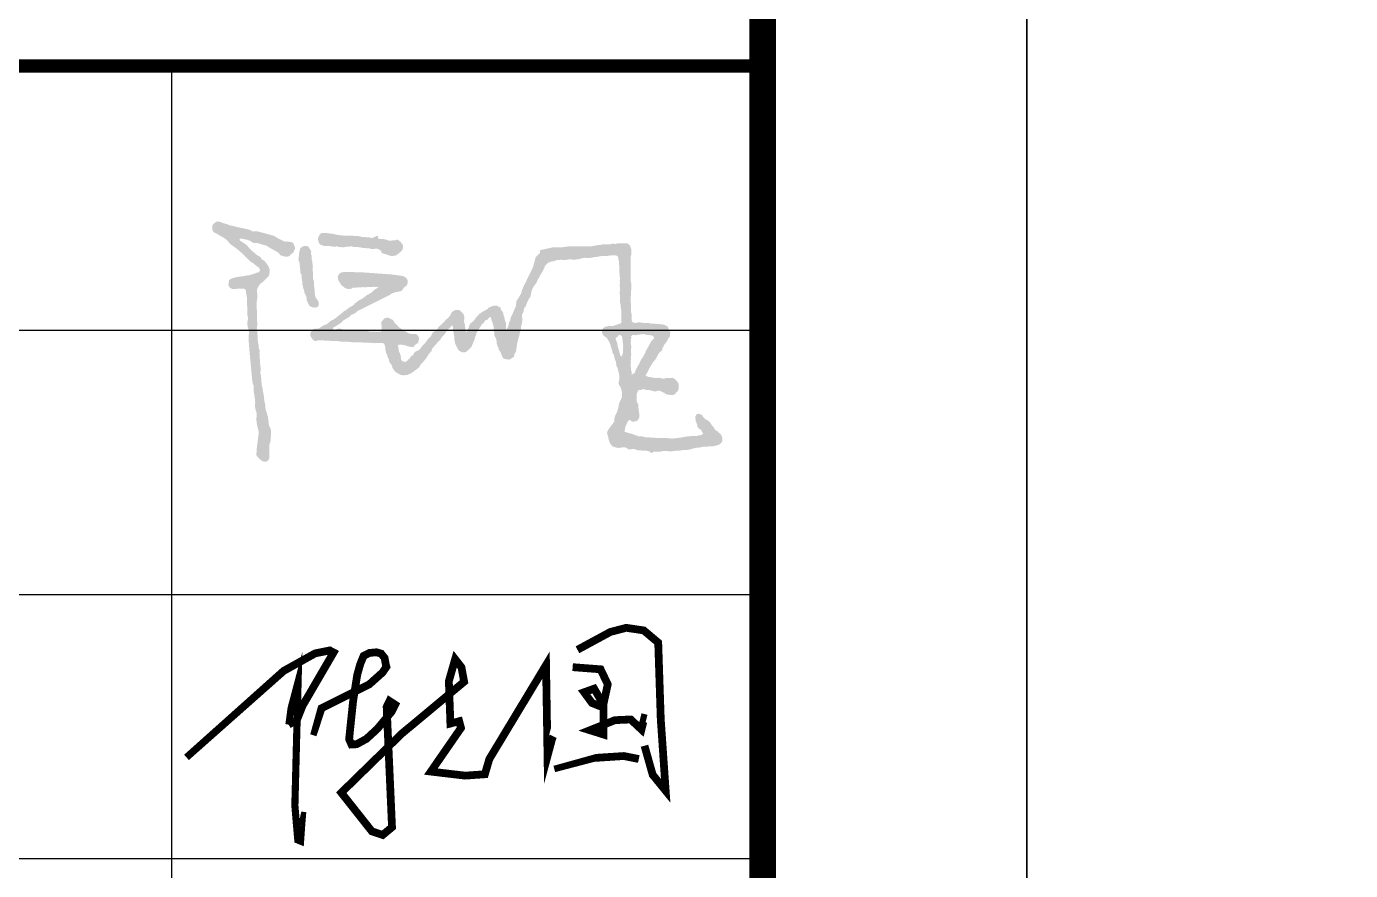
# Model space of a CAD drawing. Extents: x 2025205 to 2402328, y -557483 to 329036.
# Drawn here: x 2171998 to 2179515, y 83536 to 88329 of the extents above; entities that cross this region are included whole.
import ezdxf

# ---------------------------------------------------------------- set-up
doc = ezdxf.new("R2010")
doc.units = 0
doc.header["$LTSCALE"] = 1500
doc.header["$MEASUREMENT"] = 0
doc.linetypes.add('CENTERX2', pattern=[4, 2.5, -0.5, 0.5, -0.5])
doc.layers.add('PUB_TITLE', color=4, linetype='Continuous')

# ---------------------------------------------------------------- blocks, each defined once
blk = doc.blocks.new('A$C79942E48')
at = {"const_width": 25}
for points in [[(1265.8, 632.7), (1371.8, 690.1), (1422.7, 703.4), (1479.1, 695), (1525.7, 655.7), (1533.9, 408.7), (1549.7, 178.9), (1507.9, 230.3), (1481.5, 323.8)], [(1250.3, 576.7), (1340.2, 569.8), (1363.3, 521.4), (1347.2, 447.6), (1312.6, 461.4), (1287.2, 496), (1319.5, 507.5), (1349.2, 456.9), (1349.5, 360), (1305.7, 373.8), (1386.4, 406.1), (1437.1, 408.4), (1471.7, 376.1), (1480.9, 413), (1488.1, 411.2)]]:
    blk.add_lwpolyline(points, dxfattribs=at)
for points in [[(7.6, 286.3, 23, 25, 0), (320.4, 564.7, 25, 25, 0), (421.7, 621.1, 25, 25, 0), (468.7, 630.5, 25, 25, 0), (481, 624, 25, 25, 0), (381.2, 452.6, 25, 25, 0), (363.1, 407.1, 25, 25, 0), (336.3, 391.9, 25, 25, 0)], [(336.3, 391.9, 21, 23, 0), (344.3, 444.7, 23, 23, 0), (366.7, 529.3, 23, 23, 0), (366.7, 529.3, 23, 23, 0), (356.4, 131.1, 23, 23, 0), (363.5, 47.2, 23, 23, 0), (365.8, 20.6, 23, 23, 0), (374.7, 16.9, 23, 23, 0), (378.2, 66.9, 23, 23, 0), (378.2, 66.9, 23, 23, 0)], [(415.9, 357.5, 21, 25, 0), (442.1, 444.7, 25, 25, 0), (538, 492.6, 25, 25, 0), (596.2, 521.7, 25, 25, 0), (638.4, 559.5, 25, 25, 0), (648, 573.4, 25, 25, 0), (651.1, 577.8, 25, 25, 0), (649.1, 584.7, 25, 25, 0), (645.2, 606.2, 25, 25, 0), (633.9, 620.4, 25, 25, 0), (619, 624.6, 25, 25, 0), (596.3, 622.5, 25, 25, 0), (577.6, 613, 25, 25, 0), (566.6, 586.1, 25, 25, 0), (557.1, 552.1, 25, 25, 0), (549.6, 504.8, 25, 25, 0), (543.7, 466.9, 25, 25, 0), (535, 383.8, 25, 25, 0), (531, 345, 25, 25, 0), (538.6, 327.7, 25, 25, 0), (554.9, 328.6, 25, 25, 0), (586.6, 345.8, 25, 25, 0), (621.9, 378.3, 25, 25, 0), (667.2, 432.6, 25, 25, 0), (679, 456.1, 25, 25, 0), (660.9, 467.9, 25, 25, 0), (651.8, 448.9, 25, 25, 0), (665.1, 149.5, 25, 25, 0), (669, 61.5, 25, 25, 0), (639, 36.6, 25, 25, 0), (604.3, 48.2, 25, 25, 0), (505.8, 172.7, 25, 25, 0), (699.8, 362.2, 25, 25, 0), (873.6, 506.9, 25, 25, 0), (901.1, 529.8, 25, 25, 0), (892.5, 576.4, 25, 25, 0), (872.2, 602.4, 25, 25, 0), (851.9, 531.5, 25, 25, 0), (856.3, 412.9, 25, 25, 0), (856.9, 395.3, 25, 25, 0), (885.2, 402.7, 25, 25, 0), (891, 381, 25, 25, 0), (794, 240.7, 25, 25, 0), (854.8, 233.4, 25, 25, 0), (904.2, 227.6, 25, 25, 0), (967.8, 232, 25, 25, 0), (982.3, 281.2, 25, 25, 0), (1164.7, 583.6, 25, 25, 0), (1169.5, 291.3, 25, 25, 0), (1184.6, 347.6, 25, 25, 0), (1187.8, 354.1, 25, 25, 0)], [(1191.2, 249, 21, 23, 0), (1323.1, 284.7, 25, 25, 0), (1415.3, 290.7, 25, 25, 0), (1463.2, 281, 25, 25, 0)], [(378.2, 66.9, 23, 16, 0), (385.3, 110.9, 3.2, 3.2, 0)]]:
    blk.add_lwpolyline(points, format="xyseb")

msp = doc.modelspace()

# ---------------------------------------------------------------- hatches: boundary and pattern name
at = {"linetype": 'CENTERX2'}
h = msp.add_hatch(color=256, dxfattribs=at)
h.dxf.hatch_style = 1
h.paths.add_polyline_path([(2175432, 86570.5), (2175436.1, 86574.6), (2175440.2, 86576.8), (2175444.2, 86577.5), (2175449, 86576.4), (2175453.1, 86575.5), (2175457.3, 86575.5), (2175461.6, 86576.1), (2175464.6, 86576.4), (2175469, 86577.9), (2175475.1, 86578.7), (2175479.7, 86579.2), (2175482.8, 86580.9), (2175486.1, 86580.9), (2175490.2, 86580.3), (2175494.1, 86579.8), (2175496.6, 86580.3), (2175499.2, 86581.3), (2175500.9, 86581.9), (2175503.4, 86582.3), (2175506.3, 86582.3), (2175507.4, 86581.2), (2175508.4, 86580.4), (2175510.1, 86578.9), (2175513.3, 86578.2), (2175516.1, 86578.2), (2175517.8, 86577.8), (2175519.8, 86577.3), (2175522.4, 86577.7), (2175523.9, 86577.5), (2175525.5, 86576.9), (2175527.7, 86576.7), (2175529.1, 86577.2), (2175530.4, 86576.7), (2175532.1, 86576.3), (2175534.4, 86576), (2175536, 86575.4), (2175539.1, 86574.9), (2175541.5, 86575.3), (2175543.6, 86574.8), (2175545.2, 86574.4), (2175548.4, 86574.2), (2175549.4, 86573.5), (2175551.2, 86573), (2175552, 86572.2), (2175555.1, 86570.4), (2175557, 86569.2), (2175558.1, 86566.7), (2175559.3, 86564.1), (2175561.3, 86561.2), (2175561.1, 86558.6), (2175559.2, 86555.5), (2175550.4, 86546.7), (2175545.1, 86541.4), (2175539.5, 86531.3), (2175535.5, 86524.2), (2175531.8, 86517.4), (2175527.9, 86510.3), (2175524.5, 86504.2), (2175521.1, 86498.1), (2175516.5, 86489.7), (2175511.9, 86481.4), (2175511.5, 86477), (2175510, 86473.2), (2175507.3, 86470.4), (2175506, 86467.2), (2175504.2, 86464.3), (2175503.1, 86461.3), (2175502.1, 86458.8), (2175501.1, 86456), (2175498, 86452.9), (2175495, 86449.8), (2175493.7, 86445.9), (2175493, 86443.9), (2175491.1, 86442.3), (2175489.2, 86439), (2175486.9, 86435), (2175484.6, 86431), (2175482.4, 86427.3), (2175480.6, 86424.1), (2175480.6, 86422), (2175479.2, 86420.7), (2175478.3, 86418.1), (2175477.5, 86415.8), (2175477.4, 86413.7), (2175476.3, 86411.8), (2175475.1, 86409.8), (2175474.1, 86408.1), (2175472.2, 86406.2), (2175470.4, 86404.5), (2175469.2, 86402), (2175468.3, 86399.9), (2175467.1, 86397.2), (2175466, 86394.7), (2175464.5, 86391.3), (2175463.7, 86389.7), (2175463.1, 86388.4), (2175460.8, 86387.6), (2175460.3, 86386.4), (2175459.1, 86383.9), (2175458.4, 86382.2), (2175457.8, 86379.9), (2175457.4, 86378.1), (2175456.4, 86376.5), (2175455.8, 86374.6), (2175455, 86372.3), (2175454.3, 86370.3), (2175453.3, 86368.6), (2175452.4, 86367), (2175452.4, 86365.3), (2175452.4, 86363.9), (2175451.2, 86362.5), (2175450, 86361.2), (2175448.8, 86359.6), (2175446.7, 86359.3), (2175444.5, 86358.9), (2175442.8, 86357.7), (2175440.9, 86356.4), (2175439.7, 86354.8), (2175438.5, 86353.9), (2175437.5, 86353), (2175436, 86351.8), (2175434.6, 86351.8), (2175433.3, 86352.3), (2175432.9, 86353.4), (2175432.9, 86356.4), (2175432.9, 86359), (2175434.3, 86361.4), (2175434.3, 86364.6), (2175434.3, 86367.6), (2175432.6, 86370.6), (2175431.3, 86372.9), (2175430.9, 86375), (2175430.1, 86377.8), (2175430.1, 86382.7), (2175429.4, 86387.2), (2175429.4, 86390.8), (2175428.4, 86395.4), (2175428.4, 86399.8), (2175428.4, 86404.1), (2175428.4, 86408.4), (2175428, 86411.5), (2175428.7, 86414.3), (2175428.7, 86416.7), (2175429.3, 86418.8), (2175429.3, 86423.8), (2175427.7, 86428.7), (2175428.5, 86431.8), (2175429.4, 86435.7), (2175430.3, 86437.7), (2175429.6, 86441.2), (2175428.8, 86445), (2175428, 86449.2), (2175428.6, 86451.6), (2175430.6, 86454.3), (2175431.3, 86457.3), (2175430.7, 86460.2), (2175430.7, 86462.9), (2175430.7, 86467.3), (2175431.5, 86470.1), (2175430.8, 86473.3), (2175429.9, 86476.9), (2175430.4, 86479.7), (2175430.9, 86482.2), (2175430.4, 86484.3), (2175430.4, 86487.2), (2175430.9, 86489.8), (2175430.5, 86493), (2175430.5, 86496.4), (2175430.5, 86502), (2175431.5, 86506.6), (2175431.5, 86512.3), (2175429.4, 86515.9), (2175429.8, 86520), (2175428.9, 86524.7), (2175428.2, 86528.4), (2175428.8, 86531.1), (2175428.2, 86534.5), (2175430.2, 86538.6), (2175429.8, 86543), (2175429.8, 86545.1), (2175428.6, 86550.7), (2175429.9, 86554.6), (2175431, 86557.8), (2175431.7, 86561), (2175431.7, 86562.5), (2175431.2, 86564.2), (2175430.8, 86565.5), (2175430.5, 86568.1), (2175431, 86569.1)], flags=16)
h.paths.add_polyline_path([(2175354, 86566), (2175352.6, 86565.1), (2175351.1, 86564.2), (2175348.9, 86563.6), (2175347.6, 86563.3), (2175346.5, 86562.3), (2175345.7, 86561.7), (2175344.7, 86562.1), (2175343.2, 86562.1), (2175342.4, 86560.4), (2175342.4, 86558.6), (2175342.2, 86556.8), (2175343.1, 86554.8), (2175343.5, 86552.8), (2175344, 86550.5), (2175344.4, 86548.4), (2175345.8, 86546.5), (2175346.9, 86543.9), (2175347.5, 86540.7), (2175348.6, 86538.3), (2175349.8, 86536.6), (2175350.7, 86534.5), (2175350.7, 86532.8), (2175351.8, 86530.5), (2175352.5, 86528.7), (2175352.1, 86526.2), (2175352.1, 86524.2), (2175352.9, 86522.1), (2175353.4, 86518.4), (2175353.4, 86516.1), (2175354.2, 86514.1), (2175354.7, 86510.5), (2175355.2, 86508.6), (2175355.8, 86506.8), (2175357.1, 86504.2), (2175357.5, 86501.6), (2175358.5, 86498), (2175359.4, 86495.7), (2175360.3, 86493.4), (2175361, 86491.7), (2175361.5, 86488.8), (2175362, 86486.4), (2175362.6, 86483.8), (2175363.1, 86481), (2175364.2, 86478.7), (2175364.3, 86476.4), (2175365.7, 86473.8), (2175366.6, 86472.1), (2175366.9, 86470.4), (2175366.9, 86467.9), (2175367.6, 86464.4), (2175368.5, 86462.5), (2175369.3, 86460.8), (2175370.5, 86459.8), (2175371.2, 86457.8), (2175371.2, 86456.1), (2175373, 86455.5), (2175374.3, 86455), (2175375.5, 86455.4), (2175376.5, 86456.3), (2175377.6, 86457.5), (2175378.9, 86460), (2175380, 86463.4), (2175381.5, 86466.9), (2175382.2, 86469.8), (2175383.1, 86471.6), (2175384, 86473.4), (2175383.8, 86476), (2175384.3, 86478.3), (2175384.7, 86480.2), (2175384.7, 86482.2), (2175384, 86485.3), (2175383.7, 86487.7), (2175383.7, 86489.8), (2175384.2, 86492.5), (2175383.7, 86495.4), (2175383.7, 86497.3), (2175385.1, 86499.6), (2175385.5, 86502.1), (2175384.9, 86505), (2175384.3, 86508.2), (2175385.3, 86510.9), (2175385.6, 86514.8), (2175385.2, 86516.6), (2175385.5, 86519.5), (2175385, 86523.1), (2175384.1, 86526), (2175383.7, 86529.5), (2175383.7, 86532.8), (2175383, 86535.5), (2175383, 86538.2), (2175382.4, 86541.2), (2175382.1, 86544.5), (2175382.4, 86547.8), (2175381.4, 86551.5), (2175380.6, 86553.3), (2175381.6, 86555.3), (2175381.1, 86559.1), (2175380.8, 86561.2), (2175378.7, 86564.5), (2175378.1, 86568), (2175376, 86570.9), (2175374, 86573.4), (2175372.9, 86574.6), (2175371.4, 86576), (2175369.4, 86577.2), (2175366.6, 86577.5), (2175364.3, 86577), (2175361.8, 86576.5), (2175360, 86574.6), (2175358.2, 86573.3), (2175356.5, 86571.5), (2175355.2, 86570.1), (2175354.6, 86568)], flags=16)
h.paths.add_polyline_path([(2173768.1, 86887), (2173764.7, 86909), (2173772.5, 86923.2), (2173786.1, 86932.1), (2173810.5, 86934.9), (2173829, 86934.9), (2173850.4, 86934.9), (2173869.2, 86932.1), (2173895.2, 86933.1), (2173929.2, 86930.6), (2173956.4, 86928.6), (2173980.8, 86926.8), (2174008.2, 86924.8), (2174040.6, 86922.5), (2174072.1, 86920.2), (2174109.5, 86915.1), (2174112.6, 86914.7), (2174136.4, 86911.5), (2174153.5, 86900.9), (2174162.1, 86887.6), (2174162.1, 86871), (2174156.2, 86858), (2174144.8, 86849), (2174138.7, 86844.3), (2174135.2, 86836.7), (2174128.4, 86828.6), (2174119.4, 86824.6), (2174104.3, 86821.5), (2174094.1, 86821.5), (2174086, 86816.3), (2174074.2, 86814.2), (2174060.8, 86804.2), (2174034.9, 86791.3), (2174013.1, 86780.4), (2173987.1, 86767.4), (2173968.4, 86758.1), (2173948.7, 86748.3), (2173931.5, 86739.7), (2173915.4, 86731.6), (2173894.1, 86721), (2173875.5, 86711.7), (2173862.2, 86699.1), (2173842.8, 86691.2), (2173829.9, 86679.3), (2173812.5, 86668.8), (2173798, 86660.1), (2173783.7, 86645.5), (2173769.3, 86636.6), (2173756.2, 86628.5), (2173745.1, 86621.6), (2173737.5, 86616.9), (2173737.5, 86610.7), (2173747.9, 86605.7), (2173764.3, 86611.7), (2173782.2, 86611.7), (2173791.1, 86607.7), (2173801.6, 86607.7), (2173819.9, 86607.7), (2173842.3, 86607.7), (2173862.1, 86604.2), (2173887.9, 86604.2), (2173914.8, 86604.2), (2173930.6, 86600.2), (2173949.4, 86595.5), (2173967.9, 86595.5), (2173984.8, 86595.5), (2174001.1, 86595.5), (2174011.1, 86595.5), (2174015.5, 86599.7), (2174015.5, 86604.7), (2174014.5, 86615.6), (2174013.4, 86628.5), (2174012.2, 86641.5), (2174012.2, 86650.8), (2174022, 86661.7), (2174029.9, 86670.6), (2174041.9, 86674.6), (2174053.8, 86674.6), (2174067.7, 86667.7), (2174078.2, 86662.4), (2174085, 86650.8), (2174090.7, 86641.2), (2174100.9, 86634), (2174114.3, 86618.6), (2174130.2, 86608.7), (2174136.4, 86604.8), (2174148.1, 86597.5), (2174155.3, 86593), (2174166.9, 86585.8), (2174180.9, 86582.9), (2174196.3, 86582.9), (2174206.2, 86582.9), (2174216.7, 86577.8), (2174221.6, 86569.4), (2174227, 86560.3), (2174227, 86548), (2174222.6, 86541.6), (2174222.6, 86532.7), (2174213.2, 86526.7), (2174206.7, 86522.6), (2174205.7, 86522), (2174201.8, 86519.8), (2174202, 86515), (2174200.1, 86512.6), (2174196.3, 86510.8), (2174193.7, 86507.7), (2174188.3, 86507.7), (2174179.7, 86509.4), (2174168.9, 86511.5), (2174161.1, 86513.1), (2174155.5, 86515.9), (2174150.9, 86518.2), (2174145.3, 86518.2), (2174138.6, 86519.6), (2174134, 86520.5), (2174129.5, 86521.4), (2174125.5, 86521.4), (2174120.2, 86521.4), (2174115.5, 86521.4), (2174112.4, 86521.4), (2174108.6, 86519.2), (2174107.1, 86518.3), (2174107.1, 86513.2), (2174108.8, 86509.6), (2174108.8, 86504.4), (2174108.8, 86500.9), (2174110.1, 86497.6), (2174110.1, 86493.7), (2174110.1, 86490.1), (2174113.3, 86486), (2174112, 86483.3), (2174115, 86477.8), (2174118.9, 86473.2), (2174118.9, 86468.1), (2174120.9, 86461.5), (2174124.2, 86456.7), (2174122.7, 86451.6), (2174123.7, 86446.4), (2174123.7, 86442), (2174124.7, 86438.1), (2174127.2, 86434.8), (2174127.2, 86431.7), (2174130.6, 86429.9), (2174135.2, 86427.4), (2174137.9, 86425.9), (2174142.5, 86425.9), (2174145.8, 86422.8), (2174148, 86422.8), (2174150.8, 86424.6), (2174155, 86427.3), (2174160.8, 86431.1), (2174163.4, 86434.8), (2174167.5, 86439.1), (2174173.2, 86443), (2174176, 86447.6), (2174178.7, 86452), (2174181.5, 86456.7), (2174185.7, 86459), (2174189.9, 86461.3), (2174192.3, 86462.7), (2174194.3, 86466.1), (2174195.4, 86468.2), (2174197.5, 86472), (2174200.8, 86477.8), (2174206.9, 86482.1), (2174211.8, 86485.5), (2174218.5, 86487.6), (2174223.3, 86489.2), (2174227, 86493.2), (2174232.6, 86497.3), (2174236, 86502.6), (2174238.3, 86506.1), (2174241.7, 86511.3), (2174246.2, 86515.8), (2174248.8, 86518.5), (2174257.4, 86527.1), (2174262.6, 86532.3), (2174266.1, 86538.3), (2174270.9, 86543.5), (2174272.8, 86549.5), (2174280.1, 86556.4), (2174285.1, 86561), (2174288.7, 86564.4), (2174292.1, 86567.5), (2174295.1, 86572.9), (2174299.5, 86580.6), (2174302.3, 86585.3), (2174304.1, 86590.5), (2174307.4, 86593.1), (2174311.8, 86596.5), (2174317, 86598.3), (2174320.2, 86602.2), (2174331.1, 86611.8), (2174335, 86617.2), (2174337.6, 86623.4), (2174343.1, 86627.3), (2174348.2, 86630.9), (2174351.8, 86635.5), (2174359.8, 86642.8), (2174366.9, 86649.3), (2174372.4, 86654.4), (2174376.1, 86660), (2174378.6, 86663.7), (2174390.3, 86671.9), (2174395.9, 86678.8), (2174399.6, 86683.3), (2174406.2, 86691.4), (2174408.5, 86699.4), (2174409.5, 86702.8), (2174414.6, 86707.7), (2174420.7, 86713.7), (2174427.7, 86715), (2174431.2, 86719), (2174438.6, 86719), (2174447.5, 86719), (2174453.6, 86719), (2174457.7, 86715.9), (2174461.7, 86712.6), (2174467.8, 86707.8), (2174472.9, 86701.1), (2174478.5, 86696.2), (2174479.6, 86692), (2174481.6, 86688.2), (2174483.5, 86679.8), (2174483.5, 86672.2), (2174483.5, 86666.1), (2174481.7, 86660), (2174481.7, 86655.1), (2174483.8, 86648.6), (2174483.8, 86643.2), (2174487.6, 86636.9), (2174487.6, 86631.6), (2174487.6, 86627.3), (2174487.6, 86623.6), (2174488.6, 86618.3), (2174489.4, 86613.8), (2174489.4, 86609.3), (2174488.1, 86604.2), (2174490.8, 86600.3), (2174491.8, 86596.1), (2174494.1, 86595), (2174497.7, 86594), (2174498.5, 86597.2), (2174503.2, 86603.2), (2174504.5, 86612), (2174510.9, 86623.6), (2174510.9, 86628.9), (2174515.8, 86637.3), (2174519.7, 86643.8), (2174524.8, 86646.6), (2174528.3, 86649.9), (2174538.6, 86659.5), (2174547.9, 86673.3), (2174554, 86679.4), (2174563.3, 86688.6), (2174567, 86696.1), (2174574, 86699.2), (2174582.1, 86705.5), (2174595.9, 86713.2), (2174604.7, 86718.1), (2174613, 86722.8), (2174620.8, 86730), (2174625.8, 86734.7), (2174633.3, 86734.7), (2174637.7, 86739.1), (2174643.2, 86741.6), (2174664.6, 86744.2), (2174681.5, 86736.3), (2174689.6, 86732.6), (2174689.6, 86723.5), (2174694.7, 86716.2), (2174701.7, 86706.3), (2174705.9, 86700.4), (2174705.9, 86690.9), (2174709.5, 86681.8), (2174711.9, 86675.4), (2174711.9, 86665.1), (2174714.8, 86658.2), (2174720.6, 86644.2), (2174720.6, 86634.7), (2174720.6, 86628.4), (2174720.6, 86619), (2174720.6, 86612.1), (2174723.3, 86609), (2174727.4, 86615.9), (2174732.4, 86624.2), (2174735.6, 86637.8), (2174738.1, 86648.6), (2174743.1, 86656.3), (2174745.9, 86669.5), (2174747.8, 86678.1), (2174753.8, 86688.6), (2174766.1, 86716.7), (2174775.7, 86738.3), (2174777.7, 86753.3), (2174779.9, 86769.8), (2174787.7, 86782.4), (2174798.8, 86800.2), (2174806, 86811.8), (2174810.8, 86832.2), (2174821.4, 86854.2), (2174830.3, 86872.8), (2174839, 86891.1), (2174846.4, 86906.1), (2174858.5, 86930.6), (2174865.9, 86945.4), (2174872.4, 86958.7), (2174881.2, 86990.5), (2174884.5, 87002.2), (2174889.3, 87019.6), (2174905.4, 87034.8), (2174914.1, 87042.9), (2174914.1, 87058.1), (2174945.7, 87065.4), (2174956, 87067.7), (2174982.1, 87073.7), (2175003.7, 87073.7), (2175032.1, 87073.7), (2175075.6, 87080), (2175100.6, 87080), (2175122.4, 87080), (2175142.5, 87080), (2175163.5, 87080), (2175194.9, 87080), (2175203.8, 87080), (2175225.5, 87084.1), (2175240.9, 87086.9), (2175256.1, 87086.9), (2175267.9, 87091.8), (2175288.2, 87091.8), (2175302.5, 87091.8), (2175313.3, 87091.8), (2175325, 87095.9), (2175342.1, 87093.4), (2175356.7, 87097.5), (2175372.6, 87097.5), (2175383.7, 87097.5), (2175398, 87097.5), (2175410, 87097.5), (2175414.8, 87091.1), (2175422.1, 87088.3), (2175424.6, 87081.9), (2175427.4, 87075), (2175431.8, 87064), (2175431.8, 87052.1), (2175431.8, 87045.4), (2175431.8, 87034.3), (2175429.8, 87026.7), (2175427.6, 87018.4), (2175427.6, 87011.2), (2175427.6, 87003.2), (2175427.6, 86997.7), (2175427.6, 86986), (2175427.6, 86975.6), (2175427.6, 86967.6), (2175427.6, 86961.3), (2175428, 86937.6), (2175428, 86925.7), (2175428, 86909.7), (2175428, 86886.5), (2175432.7, 86860.7), (2175432.7, 86844.1), (2175430.1, 86827.6), (2175430.1, 86814.7), (2175430.2, 86807.8), (2175428.6, 86794.8), (2175428.6, 86783.1), (2175428.6, 86773.3), (2175428.6, 86767), (2175428.6, 86761.7), (2175430.4, 86752.2), (2175430.4, 86744), (2175430.4, 86733.3), (2175428.4, 86722), (2175430.8, 86716.1), (2175430.8, 86704.1), (2175432.8, 86698), (2175433.2, 86689.9), (2175433.2, 86684.1), (2175433.2, 86676.6), (2175433.2, 86671.5), (2175433.2, 86664.2), (2175433.2, 86660.1), (2175435.9, 86655.4), (2175438.3, 86651.1), (2175440.6, 86647.2), (2175447.9, 86647.2), (2175451.6, 86645.4), (2175459.1, 86645.4), (2175463, 86646.3), (2175475, 86648.8), (2175481.5, 86648.8), (2175486.8, 86646.1), (2175494.1, 86647.3), (2175500, 86645), (2175508, 86645), (2175528.7, 86645.2), (2175542, 86641.9), (2175551.6, 86641.9), (2175560.4, 86641.9), (2175571.5, 86639.4), (2175585.8, 86639.4), (2175594.1, 86638.4), (2175608.3, 86636.7), (2175619.5, 86635.3), (2175623.4, 86631.2), (2175633, 86627.3), (2175637.8, 86625.4), (2175640.6, 86618.8), (2175642.2, 86614.8), (2175644.5, 86609.5), (2175646.2, 86605.4), (2175648.5, 86600.1), (2175649.6, 86597.5), (2175653.9, 86587.1), (2175651.6, 86581.8), (2175651.6, 86575.9), (2175651.6, 86572.5), (2175651.6, 86569.3), (2175646.1, 86562.3), (2175641.5, 86556.5), (2175638.5, 86550.1), (2175635.4, 86543.3), (2175633.4, 86538.8), (2175628.3, 86534.8), (2175626.1, 86530.3), (2175619.3, 86522.1), (2175614.6, 86516.4), (2175614.6, 86510.3), (2175610.3, 86505.9), (2175607.1, 86494.7), (2175605.2, 86488.4), (2175600.1, 86484.2), (2175594.7, 86479.8), (2175588.8, 86474.9), (2175585.4, 86468.5), (2175581.8, 86461.5), (2175579.2, 86456.7), (2175574.6, 86447.9), (2175571.8, 86442.3), (2175566.2, 86435.6), (2175560.7, 86429.1), (2175552.7, 86419.4), (2175550, 86412.5), (2175543.7, 86404.7), (2175539.4, 86396.8), (2175534.9, 86388.4), (2175531.9, 86382.8), (2175528.1, 86375.8), (2175525.1, 86366.7), (2175520.8, 86362.4), (2175517.9, 86359.5), (2175517.9, 86355), (2175515.5, 86352), (2175513.9, 86350), (2175513.9, 86346.7), (2175518.3, 86343.8), (2175524.6, 86339.8), (2175533.1, 86337.9), (2175541.2, 86337.9), (2175552.1, 86333.8), (2175560.6, 86333.8), (2175572.5, 86331.8), (2175580.3, 86334), (2175590.7, 86332), (2175601.7, 86332), (2175606.4, 86328.7), (2175617.9, 86328.7), (2175627.9, 86331.7), (2175637.1, 86331.7), (2175647.1, 86331.7), (2175657.7, 86331.7), (2175665.7, 86333.3), (2175674.9, 86329), (2175683.3, 86323.1), (2175689, 86315.9), (2175692.8, 86311.2), (2175697.2, 86305.7), (2175699.2, 86299.8), (2175700.8, 86295.1), (2175700.8, 86291), (2175700.8, 86285.7), (2175700.8, 86274.9), (2175698.6, 86265.5), (2175697.2, 86259.4), (2175692.3, 86255.5), (2175688.4, 86252.4), (2175685.1, 86249.3), (2175683.5, 86245.5), (2175682.1, 86242.2), (2175675.3, 86240.2), (2175669.8, 86235.7), (2175658.6, 86235.7), (2175653.2, 86235.7), (2175644.9, 86238.1), (2175635.9, 86238.1), (2175631.4, 86241), (2175626.1, 86241), (2175619.9, 86247.5), (2175610.9, 86251.6), (2175597.2, 86257.8), (2175591.3, 86260.5), (2175581.7, 86260.5), (2175578.3, 86258.7), (2175567.6, 86255.7), (2175559.7, 86257.5), (2175552.1, 86259.2), (2175546.8, 86260.5), (2175543.1, 86263), (2175536.6, 86263), (2175530.2, 86264.5), (2175525.3, 86264.5), (2175520.4, 86264.5), (2175516.1, 86264.5), (2175507.6, 86266.9), (2175502.9, 86268.2), (2175497.8, 86269.7), (2175494.1, 86266.9), (2175489, 86266.9), (2175485.7, 86264), (2175481.4, 86264), (2175476.9, 86264), (2175473, 86264), (2175469.7, 86260.6), (2175467.9, 86255.5), (2175466.5, 86251.6), (2175465.3, 86248.3), (2175462.8, 86241.2), (2175462.8, 86229.5), (2175462.8, 86223.3), (2175462.8, 86211.1), (2175462.8, 86198.8), (2175465.8, 86192.3), (2175471, 86181.2), (2175471.7, 86171), (2175472.6, 86159.5), (2175472.6, 86153.2), (2175474.6, 86143.8), (2175474.6, 86136), (2175477.7, 86127.7), (2175477.7, 86122.4), (2175477.7, 86119.9), (2175477.7, 86110.7), (2175474.2, 86103.1), (2175470.7, 86095.6), (2175469, 86092), (2175461.5, 86089.2), (2175453.5, 86086.3), (2175442.7, 86084.1), (2175437.4, 86084.1), (2175430, 86088), (2175428.2, 86091.9), (2175422.7, 86094.1), (2175419.4, 86094.1), (2175416.3, 86091.5), (2175411, 86083.1), (2175407.6, 86077.7), (2175403.2, 86067.3), (2175400.2, 86060.1), (2175396.2, 86050.4), (2175396.2, 86040.8), (2175393.6, 86033.8), (2175394.1, 86031.4), (2175394.9, 86026.5), (2175406.9, 86023), (2175414.8, 86020.7), (2175427.5, 86017.1), (2175443.5, 86012.4), (2175453.9, 86007.6), (2175462.7, 86007.6), (2175469.2, 86001.1), (2175481.3, 86001.1), (2175493.8, 86001.5), (2175503.8, 85997.8), (2175517.9, 85994.7), (2175532.2, 85994.7), (2175551.4, 85994.5), (2175561.7, 85994.4), (2175571.1, 85992.1), (2175585.6, 85992.1), (2175598.9, 85992.1), (2175614.8, 85992.1), (2175629.3, 85992.1), (2175648.3, 85990), (2175664.8, 85988.2), (2175682.5, 85990.4), (2175705.5, 85993.3), (2175722.1, 85995.4), (2175743.4, 85999.8), (2175763.1, 86001.9), (2175777.7, 86003.4), (2175792.7, 86003.4), (2175804, 86003.4), (2175812.5, 86007), (2175822.8, 86007), (2175831.8, 86011.2), (2175837.7, 86014.1), (2175837.7, 86020.2), (2175833, 86026.3), (2175829.1, 86036.8), (2175818.9, 86043.2), (2175812.1, 86050.1), (2175806.4, 86056), (2175806.4, 86066), (2175804, 86069.3), (2175800.3, 86081.4), (2175796.8, 86087.3), (2175796.8, 86096.7), (2175794.2, 86104.9), (2175794.2, 86111.9), (2175799.7, 86122.3), (2175805, 86127.6), (2175814.6, 86129.6), (2175823.6, 86126.4), (2175831.3, 86123.6), (2175836.3, 86117.8), (2175839.1, 86111.5), (2175845.7, 86104.9), (2175853, 86097.6), (2175860.6, 86093.9), (2175868.9, 86089.9), (2175878, 86081.4), (2175882.1, 86075.1), (2175889.2, 86064), (2175896.8, 86055.2), (2175905.2, 86045.5), (2175905.2, 86039.5), (2175913.8, 86034), (2175921.1, 86029.3), (2175927.1, 86022.5), (2175936.7, 86015.8), (2175940.6, 86010.5), (2175945.3, 86001.1), (2175948.3, 85991.3), (2175948.3, 85986), (2175948.3, 85974.5), (2175943.2, 85965.3), (2175934.2, 85956.9), (2175924, 85951.4), (2175916.6, 85949.6), (2175908.1, 85947.4), (2175898.2, 85945), (2175887.2, 85945), (2175871.9, 85945), (2175863.1, 85942.6), (2175853.9, 85942.6), (2175841.9, 85942.6), (2175830.4, 85940.2), (2175822.3, 85938.4), (2175811.5, 85936.1), (2175800.1, 85936.1), (2175786.8, 85932.8), (2175774.9, 85929.7), (2175760.6, 85926.1), (2175739, 85922.8), (2175722.2, 85922.8), (2175708.6, 85920.5), (2175692.6, 85920.5), (2175675.6, 85918.2), (2175656.5, 85915.7), (2175638, 85917.2), (2175622.9, 85917.2), (2175609.6, 85917.2), (2175597.9, 85914.6), (2175587.1, 85914.6), (2175577.1, 85914.6), (2175568.5, 85914.6), (2175558.9, 85914.6), (2175556, 85911.7), (2175550.8, 85906.5), (2175543, 85908.2), (2175539.3, 85912.7), (2175528.8, 85917), (2175516.5, 85919.7), (2175499.6, 85919.7), (2175482.4, 85921.7), (2175468.9, 85921.7), (2175459.7, 85924.4), (2175450.1, 85929.5), (2175440.1, 85929.5), (2175426, 85927), (2175415.6, 85927), (2175408.2, 85932.1), (2175402.3, 85936.3), (2175394.7, 85938.9), (2175381.8, 85938.9), (2175374.4, 85937.2), (2175358.1, 85935.2), (2175346.2, 85937.7), (2175334.5, 85940.1), (2175323.8, 85945.8), (2175318, 85952.6), (2175310.1, 85961.9), (2175305.1, 85976.7), (2175301.2, 85993), (2175298, 86006.8), (2175293.5, 86018.2), (2175297.1, 86031.9), (2175304.9, 86044.8), (2175313.2, 86055.5), (2175321.7, 86067), (2175328.8, 86076.7), (2175334.9, 86085), (2175334.9, 86094.3), (2175336.2, 86104.1), (2175337.1, 86111.1), (2175341.7, 86122.8), (2175348.9, 86135), (2175353.8, 86150), (2175358.1, 86163.3), (2175360.3, 86174.9), (2175361.3, 86187.3), (2175365.2, 86195), (2175370.3, 86205.3), (2175376.4, 86217.5), (2175378.7, 86229.2), (2175378.7, 86240.5), (2175378.7, 86252.4), (2175376, 86261.5), (2175374.3, 86272.3), (2175370.1, 86280.3), (2175366.3, 86287.3), (2175361.7, 86293.6), (2175359.2, 86299.1), (2175359.2, 86306.5), (2175361.3, 86314.2), (2175362.7, 86323.8), (2175363.3, 86335.2), (2175363.7, 86345.9), (2175360.8, 86353.8), (2175360.8, 86363), (2175358.3, 86369.4), (2175355.5, 86376.3), (2175355.5, 86383.7), (2175353.6, 86389.7), (2175350.9, 86394), (2175347.3, 86401.4), (2175347.3, 86408.3), (2175345.3, 86415.4), (2175345.3, 86424.7), (2175341.2, 86430.2), (2175339.1, 86436.5), (2175336.5, 86444.5), (2175335, 86452.6), (2175333.5, 86460.7), (2175331.3, 86465.4), (2175329.1, 86470.1), (2175325, 86474.7), (2175323.3, 86484.8), (2175321.8, 86493.8), (2175318.5, 86502.3), (2175315.4, 86510.1), (2175312.9, 86521.7), (2175309.6, 86531.3), (2175304.9, 86537.8), (2175301.4, 86546.1), (2175295.2, 86556.1), (2175290.2, 86562.1), (2175285, 86566.1), (2175280.5, 86568.3), (2175276.1, 86573), (2175270.3, 86579.1), (2175267, 86587.1), (2175265.3, 86593.9), (2175265.3, 86601.5), (2175267.5, 86610), (2175273.2, 86616.8), (2175282, 86622.6), (2175292.3, 86625.8), (2175300.6, 86626.8), (2175309.8, 86628), (2175316.1, 86628), (2175327.8, 86628), (2175337.9, 86631.3), (2175349.4, 86635.1), (2175359.3, 86638.4), (2175366.3, 86640.7), (2175373.3, 86643), (2175375.4, 86649.5), (2175375.4, 86657.4), (2175374.2, 86663.8), (2175374.2, 86670.9), (2175375.3, 86678.2), (2175375.3, 86686.1), (2175374.7, 86693.8), (2175374.7, 86699.6), (2175375.2, 86709.3), (2175374.2, 86717), (2175373.2, 86724.6), (2175372, 86733.3), (2175372, 86744.9), (2175369.8, 86753.2), (2175368, 86760.1), (2175368, 86768.5), (2175368, 86775.2), (2175368, 86784.1), (2175368, 86796.8), (2175366.2, 86809.9), (2175366.2, 86822.9), (2175368.3, 86838.6), (2175366.3, 86850.2), (2175366.3, 86862.5), (2175367.8, 86871.9), (2175365.7, 86885.8), (2175367.5, 86896.5), (2175366.5, 86904.8), (2175365, 86916.7), (2175365, 86925.8), (2175363.4, 86932.5), (2175363.1, 86943.2), (2175363.1, 86956.3), (2175363.1, 86968.4), (2175362.1, 86976.1), (2175360.8, 86986.1), (2175362.2, 86996), (2175357.6, 87004), (2175357.6, 87013.9), (2175356.1, 87020.9), (2175350.1, 87025.3), (2175345, 87028.9), (2175332.5, 87028.9), (2175323, 87028.9), (2175316.5, 87028.9), (2175306.8, 87026.9), (2175290.5, 87025.4), (2175276.9, 87025.4), (2175261.4, 87025.4), (2175253.6, 87023.1), (2175242.4, 87021.7), (2175231.4, 87019.2), (2175219.5, 87019.2), (2175214, 87016.9), (2175200.5, 87015), (2175190.1, 87013.5), (2175176.3, 87013.5), (2175167.3, 87015.9), (2175162, 87013.8), (2175154.6, 87013.8), (2175149.7, 87011.5), (2175141, 87009.5), (2175131.4, 87007.2), (2175122.3, 87007.2), (2175115.6, 87004.6), (2175106.5, 87004.6), (2175097.5, 87004.6), (2175087.5, 87006.3), (2175077.7, 87006.3), (2175072.8, 87005.1), (2175059, 87003.3), (2175045.3, 87003.3), (2175030.7, 87003.7), (2175020.8, 87002.3), (2175009.9, 87002.3), (2175002.4, 87000.1), (2174998.5, 86998.9), (2174993.5, 86995.7), (2174986.9, 86994.7), (2174980.4, 86994.7), (2174970.9, 86990.9), (2174967, 86989.3), (2174959.4, 86987.3), (2174954.6, 86982.5), (2174949.9, 86977.8), (2174941.4, 86969.3), (2174939, 86961.9), (2174936.6, 86954.4), (2174933, 86948.3), (2174928.8, 86941.2), (2174927.2, 86936.4), (2174919.8, 86923.3), (2174914.3, 86918.1), (2174911.4, 86909.5), (2174905.3, 86898.6), (2174900.4, 86889.9), (2174897, 86883.9), (2174897, 86881), (2174892.4, 86872.5), (2174887.1, 86865.4), (2174881.6, 86858.1), (2174876.2, 86850.9), (2174873.5, 86843.5), (2174867.8, 86836.1), (2174866.8, 86829.4), (2174863.6, 86821.9), (2174863.6, 86815.3), (2174861.3, 86804.4), (2174859.8, 86797.5), (2174857.4, 86791.1), (2174851.6, 86784), (2174847.9, 86779.4), (2174847.9, 86774.3), (2174844.8, 86768.6), (2174839.8, 86763.8), (2174837.5, 86755.4), (2174835.5, 86748.3), (2174832.9, 86738.8), (2174824.8, 86733.3), (2174824.2, 86727.8), (2174821.6, 86721.2), (2174820.3, 86713.7), (2174819.1, 86706.6), (2174818.7, 86704.3), (2174815.6, 86700.7), (2174813.5, 86697.4), (2174810.6, 86692.6), (2174810.6, 86686.6), (2174810.6, 86678.2), (2174812.6, 86673.5), (2174812.6, 86664.7), (2174812.6, 86657.3), (2174811, 86646.8), (2174809.8, 86639.5), (2174807.4, 86631.7), (2174805.4, 86625.3), (2174805.4, 86619.9), (2174805.4, 86615.5), (2174805.4, 86608.1), (2174802.9, 86601.8), (2174800.6, 86596.1), (2174799, 86589.2), (2174797, 86580.2), (2174795, 86571.4), (2174794.1, 86567.2), (2174790.8, 86559.7), (2174789.8, 86551.5), (2174787.6, 86546), (2174785, 86534.5), (2174783, 86525.4), (2174783, 86519.3), (2174781.4, 86512.1), (2174779.8, 86504.7), (2174779.8, 86495.7), (2174778.5, 86490.6), (2174776.8, 86483.8), (2174776, 86480.9), (2174773.2, 86476.2), (2174770.5, 86471.5), (2174767.8, 86466.9), (2174767.8, 86463.8), (2174767.3, 86459.8), (2174765.7, 86455.8), (2174763.1, 86452.4), (2174759.6, 86449.8), (2174755.1, 86446.4), (2174752.5, 86444.5), (2174748.7, 86441.7), (2174743.4, 86439.5), (2174738.2, 86437.5), (2174731.6, 86437.5), (2174727.1, 86438.8), (2174721, 86438.8), (2174715.1, 86440.1), (2174710.9, 86441), (2174707.5, 86443), (2174703.1, 86445.5), (2174700.8, 86450.6), (2174698.1, 86457.2), (2174694.4, 86466.4), (2174691.6, 86473.2), (2174688.8, 86480.1), (2174684.1, 86487.7), (2174678.7, 86492.7), (2174678.7, 86502.3), (2174673.3, 86510.2), (2174670.4, 86520.1), (2174667.3, 86530.3), (2174667.3, 86539), (2174665.4, 86548.3), (2174663.1, 86555.5), (2174659.5, 86563), (2174656.6, 86569.1), (2174654, 86574.6), (2174654.3, 86584.8), (2174652.4, 86596.4), (2174650.8, 86606.2), (2174650, 86614.5), (2174650, 86622.4), (2174648.9, 86630.7), (2174647.1, 86636.2), (2174644.6, 86643.9), (2174643, 86649), (2174641.4, 86653.7), (2174638.2, 86658.4), (2174638.2, 86662.9), (2174636.2, 86667.7), (2174635, 86674.3), (2174632.6, 86678.2), (2174629, 86678.2), (2174626, 86676.9), (2174623.3, 86672.9), (2174621, 86671.2), (2174617.3, 86668.6), (2174615.1, 86665.2), (2174613.3, 86662.5), (2174610.1, 86661.4), (2174607.5, 86660.1), (2174602, 86660.1), (2174600.7, 86660.1), (2174600.7, 86657.5), (2174597.6, 86652.1), (2174592.5, 86643.2), (2174586.6, 86640.4), (2174580.8, 86635.3), (2174576.8, 86627), (2174571.5, 86618.9), (2174567.4, 86612.5), (2174562.8, 86605.5), (2174560.1, 86598.5), (2174555, 86592.4), (2174552.6, 86587), (2174551.3, 86580.4), (2174548.7, 86574.3), (2174545.6, 86567.1), (2174543.8, 86558.2), (2174542.4, 86551), (2174538.8, 86545.1), (2174535.2, 86535.6), (2174532.5, 86528.5), (2174528.8, 86522), (2174526.6, 86514.5), (2174522.6, 86508.4), (2174518.5, 86502.9), (2174513.2, 86498.8), (2174510.2, 86494.7), (2174504.5, 86490.6), (2174500.2, 86485.6), (2174495.4, 86482.6), (2174491, 86479.9), (2174486.9, 86478.9), (2174480.8, 86477.5), (2174474.9, 86477.5), (2174469.4, 86479.4), (2174463.7, 86481.4), (2174456.6, 86486.3), (2174451, 86490.2), (2174447.2, 86495.2), (2174444.2, 86501.7), (2174439.9, 86510.8), (2174436.7, 86517.6), (2174432.3, 86527), (2174430.4, 86535), (2174429, 86541.1), (2174427.8, 86546.3), (2174427.8, 86552.3), (2174426, 86560), (2174426, 86568), (2174424.1, 86574.3), (2174424.1, 86578.7), (2174423.9, 86585.8), (2174422.3, 86589.4), (2174420.7, 86595.3), (2174422.1, 86598.3), (2174420.9, 86604), (2174420.1, 86608.1), (2174420.1, 86613.3), (2174418.7, 86618.8), (2174418.7, 86623.2), (2174417.3, 86626.4), (2174416.2, 86629), (2174414.9, 86629.8), (2174412.3, 86629.8), (2174409.2, 86628.6), (2174407.3, 86626.1), (2174405.2, 86623.2), (2174403.6, 86618.8), (2174402, 86617.2), (2174400.6, 86615.7), (2174398.3, 86614.6), (2174396.5, 86612.5), (2174393.1, 86609.7), (2174389, 86606), (2174386.3, 86601.9), (2174383.6, 86598.7), (2174380.4, 86595.1), (2174376.8, 86588.3), (2174372.6, 86581.8), (2174366.6, 86575.9), (2174361, 86570.2), (2174359, 86568.2), (2174355.5, 86563.4), (2174352.5, 86559.5), (2174349.7, 86555.2), (2174347.6, 86550.6), (2174346, 86547.1), (2174343.1, 86545.6), (2174339.7, 86543.9), (2174336.8, 86540.7), (2174332.9, 86536.4), (2174328.6, 86530.4), (2174325.3, 86525.9), (2174322.1, 86522.9), (2174317.9, 86519.1), (2174315.3, 86514.5), (2174312.3, 86511.5), (2174309.7, 86508.9), (2174308, 86505.7), (2174303.3, 86502.2), (2174299.3, 86497.8), (2174298.5, 86494.5), (2174299.2, 86492.4), (2174299.2, 86489.5), (2174298.5, 86486.2), (2174298.1, 86484.2), (2174293.7, 86482.1), (2174290.4, 86480.6), (2174289, 86476.3), (2174284, 86470.9), (2174279.6, 86466.3), (2174278.9, 86462.9), (2174273.8, 86455), (2174270, 86449.1), (2174265.5, 86442.2), (2174260, 86436.2), (2174256.1, 86432), (2174252.7, 86427.4), (2174249.9, 86422.6), (2174243.2, 86417.9), (2174240.1, 86414.2), (2174238.2, 86411.5), (2174235.1, 86407), (2174232.3, 86403), (2174229.3, 86396.9), (2174227.6, 86393.3), (2174224.1, 86391.1), (2174220.8, 86388), (2174216.9, 86385.1), (2174211.7, 86380.7), (2174206.9, 86377.5), (2174201.6, 86374.4), (2174198.2, 86371.7), (2174195.7, 86368.7), (2174192, 86366.2), (2174187.9, 86363.5), (2174184.4, 86361.1), (2174179.8, 86358.8), (2174179.8, 86357.1), (2174170.8, 86355), (2174161.8, 86350.5), (2174153.8, 86348.7), (2174146.4, 86348.7), (2174136.8, 86347.7), (2174127.5, 86349.3), (2174120.6, 86350.5), (2174112.8, 86355.1), (2174106.1, 86359.1), (2174100.1, 86362.6), (2174091.9, 86367.4), (2174088, 86372.3), (2174083.3, 86378), (2174079.7, 86383.9), (2174074.9, 86390.8), (2174074.2, 86397.5), (2174071.6, 86404.8), (2174068.6, 86409.7), (2174063.7, 86415.6), (2174059.4, 86420.1), (2174057.8, 86423.3), (2174056.6, 86428.6), (2174056.6, 86434.3), (2174055.4, 86439.2), (2174050.7, 86445.6), (2174049, 86451.7), (2174046, 86459.9), (2174044.6, 86466.9), (2174040.4, 86472.9), (2174038.8, 86477), (2174038.1, 86481.1), (2174037.5, 86487.9), (2174034.7, 86494.9), (2174034.7, 86501.9), (2174034.7, 86508.4), (2174033, 86513.5), (2174031.1, 86519), (2174029.4, 86523.9), (2174026.2, 86528.1), (2174022.1, 86530.6), (2174015.1, 86530.6), (2174008.8, 86530.6), (2174001.5, 86530.6), (2173994.7, 86531.6), (2173987, 86531.6), (2173979.2, 86529.9), (2173971.3, 86530.8), (2173961.4, 86531.3), (2173952.4, 86532.7), (2173946.6, 86532), (2173943.3, 86532), (2173934.8, 86533.2), (2173928.5, 86533.2), (2173923.2, 86533.2), (2173917, 86533.2), (2173911.5, 86533.2), (2173902.9, 86534.6), (2173900.2, 86534.6), (2173890.9, 86534.6), (2173886.3, 86534.6), (2173849, 86535.3), (2173813.4, 86539.5), (2173784.4, 86539.5), (2173751.1, 86543.3), (2173724, 86543.3), (2173701.2, 86545), (2173681.7, 86545.6), (2173664.2, 86546), (2173651.6, 86546), (2173645.1, 86543.1), (2173636.4, 86543.1), (2173629.5, 86545.1), (2173624.1, 86550.3), (2173618.7, 86557.5), (2173613, 86565), (2173608.9, 86574.2), (2173608.9, 86586.8), (2173615, 86597.6), (2173619.1, 86604.8), (2173627, 86609.9), (2173636.9, 86613.1), (2173645.3, 86613.1), (2173654.5, 86613.1), (2173662.3, 86616.7), (2173671.7, 86623.3), (2173677.5, 86627.5), (2173685.3, 86631.6), (2173692.2, 86635.2), (2173698.5, 86635.2), (2173704.2, 86639.5), (2173710.9, 86644.5), (2173722.1, 86654.3), (2173730.1, 86659.7), (2173738.2, 86662.8), (2173749.5, 86670.1), (2173759.7, 86678.4), (2173767.6, 86684.8), (2173778.6, 86693.3), (2173788.9, 86701.2), (2173794.4, 86705.4), (2173799.2, 86710.9), (2173807.4, 86715.2), (2173812.4, 86717.9), (2173819.3, 86723.9), (2173826.4, 86730.3), (2173838.4, 86736.4), (2173849, 86743.4), (2173855.2, 86747.5), (2173860.2, 86754.3), (2173868.2, 86760.4), (2173874.4, 86765.2), (2173879.9, 86769.4), (2173886.7, 86774.6), (2173898.4, 86779.9), (2173908.2, 86785.4), (2173915.6, 86791.8), (2173922.5, 86796), (2173930.9, 86803.5), (2173941.9, 86808), (2173948.2, 86812.6), (2173958.6, 86818.7), (2173964.1, 86826), (2173972, 86831.9), (2173979.1, 86837.2), (2173986, 86840.6), (2173991.3, 86845.4), (2173997.4, 86848.4), (2173994.7, 86850.9), (2173988.3, 86849.6), (2173981.7, 86849.6), (2173969.1, 86850.6), (2173959.4, 86849.6), (2173951.1, 86848.7), (2173941.3, 86848.7), (2173932.1, 86848.7), (2173925, 86847.5), (2173908.9, 86848.6), (2173902, 86847.1), (2173894.1, 86847.1), (2173881.7, 86848.3), (2173874.5, 86845.7), (2173865.4, 86845.7), (2173857.4, 86846.1), (2173850, 86844.8), (2173843.5, 86840.7), (2173835.8, 86838.2), (2173824.7, 86838.2), (2173813.3, 86839.9), (2173802.4, 86845.7), (2173795.6, 86853.7), (2173788.6, 86857.5), (2173783.5, 86860.2), (2173781.8, 86866.7), (2173778.6, 86871.4), (2173775.1, 86876.7), (2173771.3, 86882.4)])
h.paths.add_polyline_path([(2173654.6, 87129.8), (2173653.2, 87124.4), (2173653.3, 87119.9), (2173654.3, 87114.1), (2173656.4, 87104.6), (2173658.1, 87099.4), (2173660.9, 87094.8), (2173664.2, 87091.5), (2173666.7, 87089), (2173674.4, 87086.9), (2173676.9, 87085.8), (2173684.2, 87083.7), (2173688, 87082.5), (2173694, 87081.2), (2173696, 87081.1), (2173699.6, 87081.4), (2173703.3, 87081.7), (2173705.5, 87082.7), (2173709.5, 87083.2), (2173712.9, 87082.8), (2173717.4, 87082.4), (2173719.8, 87081.3), (2173726.9, 87080.2), (2173733.5, 87079.4), (2173736.5, 87078.7), (2173740, 87078.4), (2173741.9, 87078.3), (2173749.1, 87078), (2173754.1, 87078.6), (2173756.3, 87079.4), (2173760.3, 87079.7), (2173762.8, 87079.6), (2173765, 87079), (2173766.4, 87078.5), (2173768.3, 87077.5), (2173770.4, 87076.8), (2173773, 87076.5), (2173774.3, 87075.7), (2173776.6, 87075.1), (2173777.6, 87075), (2173778.7, 87074.8), (2173783.5, 87075.7), (2173787.2, 87075.6), (2173790.1, 87075.3), (2173795.8, 87074.8), (2173800.2, 87075), (2173804.3, 87075.5), (2173807.5, 87076.9), (2173811.8, 87077), (2173813.9, 87078.2), (2173816.6, 87078.6), (2173818.6, 87079.1), (2173821.2, 87079.1), (2173822.7, 87078.8), (2173825.4, 87078.6), (2173827.3, 87078.1), (2173831.5, 87079.1), (2173834.9, 87079.9), (2173838.6, 87080.5), (2173844.3, 87079.8), (2173846.6, 87079.4), (2173849.1, 87078.1), (2173851.8, 87076.8), (2173855, 87076), (2173858, 87075.9), (2173860.6, 87075.9), (2173864.3, 87076.6), (2173869.3, 87076.7), (2173872.8, 87076.7), (2173879.3, 87075.8), (2173881, 87075.8), (2173885, 87075.1), (2173887.3, 87074.2), (2173890.6, 87073.8), (2173892.1, 87074), (2173894.7, 87073.6), (2173899, 87073.1), (2173901.7, 87072.1), (2173904.5, 87071.5), (2173906.4, 87070.6), (2173910.4, 87070.1), (2173913.2, 87070.1), (2173916, 87069.8), (2173918.4, 87069.7), (2173921.3, 87069.8), (2173925.4, 87069.8), (2173928.5, 87069.4), (2173933.5, 87069), (2173936.4, 87070.2), (2173940.5, 87069.6), (2173942.3, 87068.9), (2173945, 87067.8), (2173947.9, 87067.8), (2173950.8, 87066.8), (2173953.3, 87065.5), (2173955.4, 87064.9), (2173959.8, 87064.3), (2173965.4, 87064.6), (2173969.2, 87064.9), (2173972.8, 87065.4), (2173974.6, 87066), (2173978.8, 87066.5), (2173981.8, 87067.2), (2173984.9, 87067.4), (2173987.7, 87066.8), (2173989.7, 87065.8), (2173993.3, 87065), (2173995.3, 87064), (2173997.3, 87063.3), (2173998.9, 87062.1), (2174001.6, 87060), (2174004.9, 87058.4), (2174006.1, 87058.4), (2174007, 87058.2), (2174007.8, 87057.5), (2174008.8, 87055.6), (2174011.1, 87052), (2174012, 87049.5), (2174012.9, 87046.7), (2174014.4, 87044.3), (2174017, 87041.5), (2174020.2, 87040.3), (2174024.4, 87039.1), (2174027.4, 87038.9), (2174028.2, 87038.2), (2174031.7, 87037.1), (2174033.4, 87036.7), (2174036.7, 87035.8), (2174040.7, 87034.2), (2174043.2, 87033.4), (2174047.9, 87031.6), (2174051.5, 87030.2), (2174054.8, 87029.2), (2174057.1, 87028.4), (2174059.7, 87027.9), (2174061.9, 87027.1), (2174066.8, 87025.7), (2174070.1, 87025.7), (2174074.3, 87026), (2174079, 87025.9), (2174082.8, 87026.6), (2174086.6, 87027.1), (2174090.4, 87027.3), (2174095.8, 87028.7), (2174099.2, 87031.1), (2174103.5, 87034.2), (2174109.1, 87037.8), (2174113.2, 87042.6), (2174117.1, 87045.9), (2174122.2, 87049.5), (2174126.5, 87054.1), (2174129, 87056.5), (2174133.5, 87063.6), (2174134.4, 87068.4), (2174135, 87076.6), (2174136.1, 87082), (2174133.7, 87088.8), (2174130.4, 87094.3), (2174128, 87098), (2174124.1, 87102.6), (2174119.7, 87107.7), (2174115.4, 87110.4), (2174112.5, 87113), (2174107.6, 87116.9), (2174104.1, 87117.7), (2174099.8, 87117.3), (2174096.7, 87116.2), (2174093.2, 87115), (2174088.9, 87114.1), (2174078.8, 87113.7), (2174073.4, 87113.7), (2174068.6, 87111.8), (2174054.4, 87111.7), (2174048.6, 87114.8), (2174041.5, 87117.6), (2174033.3, 87120.1), (2174028.9, 87120.7), (2174021.7, 87121.4), (2174012.8, 87122.4), (2174006.2, 87121.2), (2173999.7, 87123.1), (2173996.3, 87125), (2173993.6, 87126.2), (2173993.6, 87129.4), (2173994.1, 87132.9), (2173993.3, 87137.3), (2173991.6, 87139.2), (2173989.6, 87139.8), (2173986.3, 87139.4), (2173982.4, 87138), (2173980.6, 87136.5), (2173978.7, 87135.6), (2173975, 87133.3), (2173970.6, 87131.6), (2173966.6, 87130.6), (2173961.6, 87127.7), (2173958.9, 87126.9), (2173954, 87128.1), (2173945.9, 87130.5), (2173939.2, 87131.2), (2173935, 87131), (2173925.7, 87131.9), (2173917.4, 87133.1), (2173905.2, 87132.1), (2173894.3, 87135.9), (2173884.9, 87137.4), (2173873.7, 87139.5), (2173864.7, 87139.5), (2173853.2, 87139.4), (2173844.2, 87140.8), (2173828.9, 87140.4), (2173815.5, 87141.4), (2173806.1, 87140.8), (2173798, 87140.4), (2173789.2, 87142.3), (2173782.4, 87142.9), (2173769.7, 87144.2), (2173753.5, 87147.2), (2173739.9, 87150.6), (2173733.1, 87151.5), (2173724, 87152.7), (2173710.3, 87154.2), (2173700.2, 87156), (2173693.5, 87155.6), (2173686.1, 87155.9), (2173679.7, 87156.3), (2173669.2, 87154.2), (2173664.7, 87148.6), (2173663, 87146.6), (2173660, 87142.1), (2173657.7, 87138.6), (2173657.1, 87135.6), (2173656.2, 87133.7)])
h.paths.add_polyline_path([(2173548.9, 87056.9), (2173546.2, 87050.2), (2173545.9, 87041.8), (2173545.7, 87036.1), (2173544.3, 87024.9), (2173543.2, 87016.4), (2173541.7, 87003.9), (2173545, 86997.1), (2173546.6, 86991.4), (2173548.7, 86983.5), (2173548.8, 86978.7), (2173548.7, 86974.8), (2173549.6, 86970), (2173549.9, 86966.8), (2173550.8, 86960.1), (2173550.5, 86953.7), (2173551.8, 86949), (2173552.1, 86941.7), (2173552.9, 86931.1), (2173555.1, 86925.7), (2173557.2, 86920.4), (2173560.1, 86916.7), (2173560.1, 86910.5), (2173560.5, 86901.7), (2173561, 86895.6), (2173561.7, 86890.6), (2173562.8, 86884.3), (2173563.4, 86877.9), (2173564.2, 86872.2), (2173565, 86861.2), (2173567.1, 86850.3), (2173569.5, 86840.1), (2173571.7, 86836), (2173575.6, 86823.8), (2173576.3, 86815.9), (2173577.3, 86812.4), (2173579.6, 86807.6), (2173582.7, 86804.3), (2173585.2, 86796.7), (2173588.3, 86788.4), (2173589, 86778.6), (2173588.8, 86773.2), (2173591.6, 86769.2), (2173592.5, 86766.5), (2173592.9, 86764.1), (2173595.1, 86758.5), (2173598.5, 86751.3), (2173602.1, 86746.7), (2173604.9, 86743.2), (2173610.3, 86738.3), (2173614.8, 86736.8), (2173620.2, 86734.4), (2173625.8, 86734.2), (2173632, 86733.3), (2173637.7, 86731.7), (2173641.8, 86732.6), (2173645, 86734.7), (2173652.3, 86737.9), (2173655.2, 86741.3), (2173656.9, 86748.1), (2173656.7, 86758.4), (2173655, 86767.6), (2173649, 86778.7), (2173643.3, 86784.8), (2173639.7, 86788.8), (2173636.5, 86799.4), (2173634.6, 86812.8), (2173633.2, 86824.2), (2173634, 86834.3), (2173630.9, 86849.7), (2173630.4, 86877.2), (2173625.1, 86898), (2173625.4, 86923.9), (2173622.4, 86944.8), (2173623.5, 86963.9), (2173623.7, 86969.4), (2173621, 86985.4), (2173620.2, 86997.9), (2173617.7, 87005.8), (2173617, 87017.3), (2173616.9, 87026.6), (2173613.9, 87031.9), (2173613.1, 87039.9), (2173613, 87042.3), (2173614.6, 87051.3), (2173611.6, 87056.6), (2173608, 87063.3), (2173605.9, 87066.9), (2173604.3, 87069.1), (2173601.8, 87073.2), (2173598.5, 87078.5), (2173592.6, 87080.4), (2173585.5, 87082.9), (2173579.7, 87082.4), (2173574, 87082.1), (2173567.4, 87080), (2173565, 87077.8), (2173562.7, 87076.1), (2173554.4, 87071.4), (2173551.4, 87065.9), (2173550.1, 87062.6), (2173550, 87060.2)])
h.paths.add_polyline_path([(2173303.1, 85894.4), (2173304.8, 85928.6), (2173308.2, 85957.3), (2173311.9, 85981.9), (2173313.4, 86001.4), (2173316.5, 86018.6), (2173315.3, 86032), (2173308.8, 86056.1), (2173304.4, 86080.5), (2173302.6, 86099.3), (2173305.1, 86121.9), (2173303.2, 86138.6), (2173299.5, 86148.4), (2173294.9, 86168.9), (2173296.4, 86193.5), (2173295.8, 86205.7), (2173291.2, 86236.9), (2173287.5, 86256), (2173288.3, 86286), (2173281.3, 86304.8), (2173277.9, 86333.6), (2173275.9, 86357.3), (2173273.4, 86379.1), (2173270.9, 86411), (2173266.5, 86455), (2173263.5, 86490.2), (2173260.5, 86525.2), (2173259, 86563.3), (2173261.5, 86600.4), (2173254.1, 86621.7), (2173251.1, 86643.2), (2173255.6, 86670.4), (2173251.7, 86693), (2173251.5, 86723.4), (2173250, 86756.1), (2173249.6, 86788.7), (2173244.9, 86811.2), (2173244.9, 86825.4), (2173240.6, 86834.7), (2173232.2, 86840.2), (2173221.7, 86840.2), (2173216.9, 86840.4), (2173200.3, 86840.4), (2173187.1, 86838.1), (2173167, 86837.1), (2173153.1, 86844.9), (2173144.5, 86858.4), (2173145.3, 86876.3), (2173148.6, 86889.1), (2173161.1, 86897.1), (2173177.1, 86902.3), (2173190.8, 86905.1), (2173208.9, 86908.4), (2173226.7, 86909.9), (2173238, 86912.5), (2173265.3, 86916.8), (2173292.5, 86925.2), (2173305.9, 86930.8), (2173317.2, 86932.8), (2173320.8, 86938.8), (2173324.3, 86946.7), (2173315.9, 86960), (2173296.2, 86974.8), (2173288.2, 86982), (2173265.6, 86996.2), (2173256.6, 87006.7), (2173231.4, 87031.9), (2173193.1, 87065.6), (2173154.1, 87093.3), (2173137.4, 87114.1), (2173119.1, 87127.9), (2173094.9, 87141.4), (2173079.7, 87151.1), (2173060.3, 87160.1), (2173053.5, 87172.2), (2173052.7, 87192.5), (2173054.5, 87202.3), (2173069.7, 87215.7), (2173080.5, 87221.8), (2173097.8, 87218.8), (2173115.6, 87211.6), (2173134.7, 87206.2), (2173150.3, 87200.1), (2173171.4, 87195.5), (2173191.3, 87190.2), (2173212.8, 87185.7), (2173255.2, 87176.7), (2173273, 87170.7), (2173275.9, 87166.2), (2173296.2, 87165.4), (2173310, 87165), (2173352.8, 87153.5), (2173403, 87139.6), (2173424.1, 87126.5), (2173447.1, 87114.6), (2173465.8, 87106.2), (2173477.4, 87107.8), (2173505.5, 87103.5), (2173514.1, 87094.1), (2173518.6, 87084), (2173523.1, 87072.7), (2173521.5, 87065.4), (2173519, 87057.5), (2173515.1, 87050), (2173510.4, 87042.2), (2173498.5, 87035), (2173490.7, 87025), (2173474.9, 87020.9), (2173456.3, 87023.8), (2173439.7, 87029.7), (2173428.4, 87043.7), (2173410.1, 87054.8), (2173382, 87069.7), (2173360.7, 87083.9), (2173340.2, 87089.3), (2173321.1, 87095.1), (2173307.9, 87099.1), (2173297.7, 87099.5), (2173288.2, 87099.3), (2173278.4, 87102.9), (2173272.3, 87108), (2173261.9, 87113.7), (2173251.3, 87117), (2173244, 87118.8), (2173232.9, 87120.5), (2173223.5, 87123.5), (2173218, 87123.3), (2173207.7, 87123), (2173207.7, 87119.5), (2173207.7, 87115.4), (2173212.6, 87110.3), (2173221.4, 87105.5), (2173228.2, 87100.4), (2173243.9, 87091.2), (2173257.8, 87075.5), (2173268.7, 87063.2), (2173283.4, 87049.8), (2173308.2, 87029.1), (2173324.2, 87020.6), (2173334.7, 87005.8), (2173347.4, 86999.4), (2173360.5, 86983), (2173367.1, 86973.3), (2173373.1, 86963), (2173378.4, 86948.7), (2173378.8, 86939.1), (2173375.5, 86917.5), (2173372, 86910.4), (2173364.1, 86901.7), (2173354.8, 86892.1), (2173342.6, 86879.6), (2173331, 86872.1), (2173322, 86863.6), (2173317.1, 86855.3), (2173310.2, 86843.6), (2173307.2, 86837.1), (2173306.4, 86824.6), (2173308.1, 86807.7), (2173308.5, 86802), (2173309.1, 86793.9), (2173308.9, 86790.1), (2173306.5, 86773.2), (2173304.5, 86765.1), (2173304.4, 86757), (2173304.1, 86742.4), (2173305.1, 86730.5), (2173305.9, 86713.5), (2173307, 86699.8), (2173306.9, 86686.7), (2173306.5, 86673.8), (2173306.8, 86657.6), (2173308, 86652.3), (2173308.7, 86635.8), (2173306, 86619.4), (2173305.5, 86611.6), (2173306.4, 86602.2), (2173308.9, 86594.5), (2173309.4, 86585.9), (2173309.3, 86578.7), (2173310.4, 86561.4), (2173311.1, 86545.9), (2173312.3, 86531.9), (2173315.6, 86522.5), (2173315.3, 86516.1), (2173316.1, 86503.7), (2173318.3, 86498), (2173320.7, 86491.4), (2173322.2, 86485.3), (2173320.4, 86478.9), (2173321.4, 86460.4), (2173322.4, 86441.5), (2173324, 86415.5), (2173326, 86400.4), (2173328.3, 86378.4), (2173326.1, 86367.8), (2173325.3, 86356.9), (2173327.8, 86353.7), (2173329.7, 86344.9), (2173330, 86333.7), (2173331.7, 86323.4), (2173331, 86313.9), (2173332.9, 86301.9), (2173333.7, 86291.8), (2173337.9, 86274.9), (2173338.6, 86262), (2173343.8, 86241.3), (2173346, 86225.4), (2173347, 86212.5), (2173348.8, 86199.3), (2173354.6, 86174.9), (2173354.6, 86161.3), (2173357.5, 86146.8), (2173362.1, 86134.7), (2173366.1, 86119), (2173369.5, 86109.8), (2173370.1, 86097.9), (2173372.7, 86084), (2173374, 86066.3), (2173379.8, 86052.1), (2173384.2, 86045.6), (2173386.4, 86031.1), (2173386, 86018.8), (2173385.2, 86002.6), (2173384, 85980.4), (2173382.4, 85970.8), (2173379, 85960.5), (2173376.9, 85953), (2173376.1, 85946.4), (2173377.1, 85936.5), (2173376.7, 85921.8), (2173376.7, 85904.8), (2173376.3, 85893), (2173376.1, 85883.3), (2173375.1, 85874.6), (2173373.2, 85869.8), (2173370.6, 85866.4), (2173368.7, 85863.1), (2173363.1, 85859.5), (2173357.4, 85857.1), (2173345.4, 85857.9), (2173339.4, 85859.8), (2173331.5, 85865), (2173322.2, 85870.9), (2173317, 85876.8), (2173313.2, 85881.3), (2173308.2, 85887), (2173305.5, 85889.6), (2173304.7, 85891.3)])

# ---------------------------------------------------------------- linework, layer by layer
at = {"layer": 'PUB_TITLE'}
for p, q in [((2172820.4, 88103.5), (2172820.4, 77634.2)), ((2165677.3, 86603.5), (2176177.3, 86603.5)), ((2165677.3, 85103.5), (2176177.3, 85103.5)), ((2165677.3, 83603.5), (2176177.3, 83603.5))]:
    msp.add_line(p, q, dxfattribs=at)
at = {"layer": 'PUB_TITLE', "linetype": 'ByBlock'}
for points in [[(2066227.3, 57653.5), (2177677.3, 57653.5), (2177677.3, 120653.5), (2066227.3, 120653.5)], [(2177677.3, 57653.5), (2289127.3, 57653.5), (2289127.3, 120653.5), (2177677.3, 120653.5)]]:
    msp.add_lwpolyline(points, close=True, dxfattribs=at)
at = {"layer": 'PUB_TITLE', "linetype": 'ByBlock', "const_width": 150}
msp.add_lwpolyline([(2069977.3, 59153.5), (2176177.3, 59153.5), (2176177.3, 119153.5), (2069977.3, 119153.5)], close=True, dxfattribs=at)
at = {"layer": 'PUB_TITLE', "const_width": 75}
msp.add_lwpolyline([(2165677.3, 88103.5), (2176177.3, 88103.5), (2176177.3, 77603.5), (2165677.3, 77603.5)], close=True, dxfattribs=at)

# ---------------------------------------------------------------- block references
at = {"xscale": 1.764179999940097, "yscale": 1.764179999940097, "zscale": 1.764179999940097}
msp.add_blockref('A$C79942E48', (2172892.8, 83673.1), dxfattribs=at)

doc.saveas('drawing.dxf')
